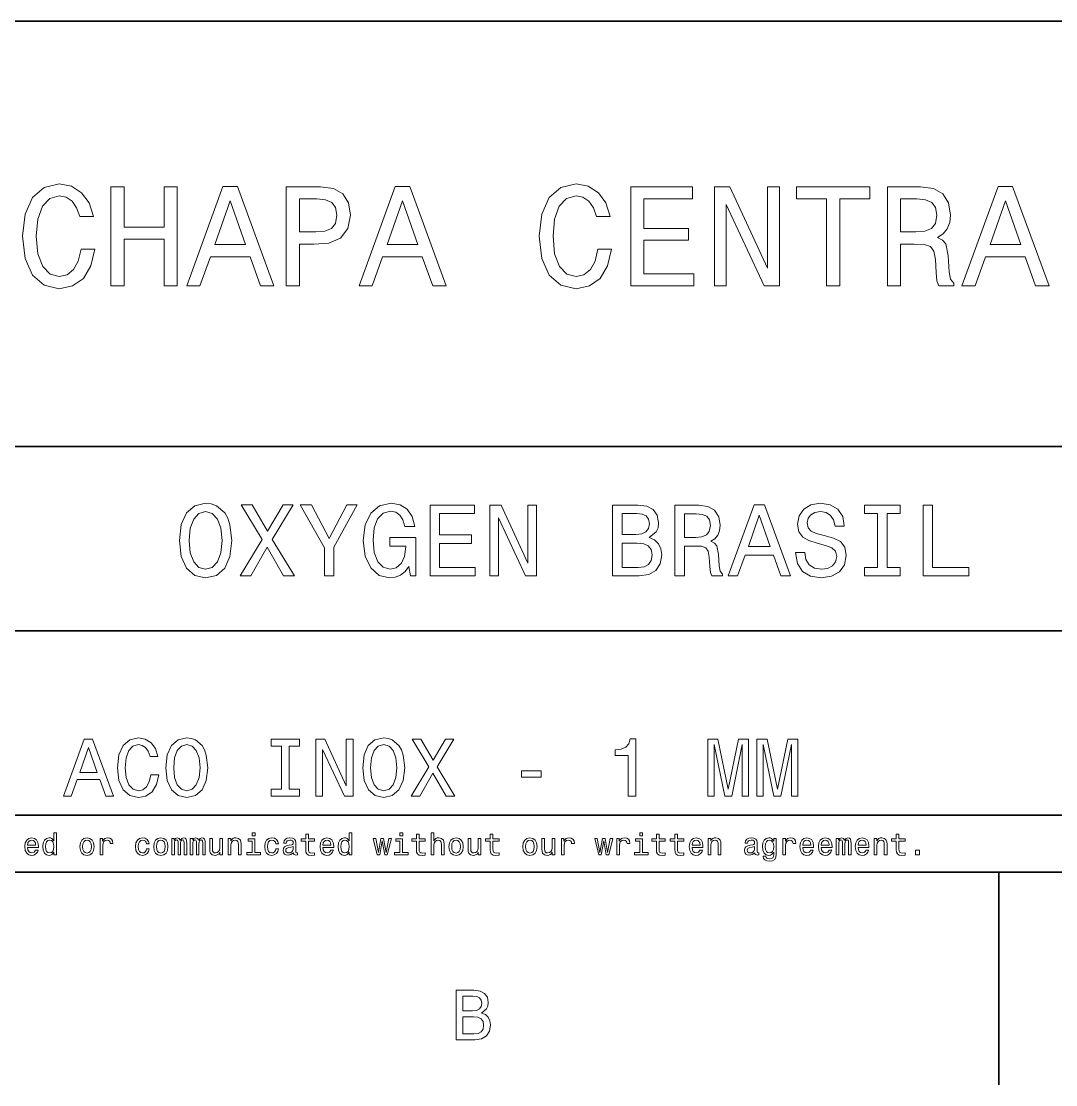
# Model space of a CAD drawing. Extents: x 0 to 1189, y 0 to 841.
# Drawn here: x 1045 to 1117.9, y 5 to 80 of the extents above; entities that cross this region are included whole.
import ezdxf

# ---------------------------------------------------------------- set-up
doc = ezdxf.new("R2010")
doc.units = 0

msp = doc.modelspace()

# ---------------------------------------------------------------- linework, layer by layer
at = {"color": 7, "lineweight": 35}
for p, q in [((979, 80), (1169, 80)), ((979, 50), (1144, 50)), ((979, 37), (1144, 37)), ((979, 24), (1144, 24)), ((20, 20), (1169, 20)), ((979, 20), (1169, 20))]:
    msp.add_line(p, q, dxfattribs=at)
at = {"color": 7, "lineweight": 35, "ltscale": 0.375}
msp.add_line((1113.900024, 20), (1113.900024, 5), dxfattribs=at)
at = {"color": 7, "lineweight": 13}
for points in [[(1049.201782, 63.935879), (1049, 63.088615), (1048.667236, 62.483429), (1048.203247, 62.110229), (1047.658569, 61.989193), (1047.00293, 62.17075), (1046.488525, 62.715416), (1046.14563, 63.603024), (1046.034668, 64.833572), (1046.14563, 66.054031), (1046.478394, 66.951729), (1046.992798, 67.496399), (1047.658569, 67.688042), (1048.1427, 67.587173), (1048.556274, 67.304756), (1048.879028, 66.850861), (1049.100952, 66.225502), (1050.059082, 66.225502), (1049.75647, 67.183716), (1049.232056, 67.909943), (1048.515869, 68.363831), (1047.658569, 68.525215), (1046.589355, 68.273056), (1045.772339, 67.567001), (1045.247925, 66.407059), (1045.066284, 64.833572), (1045.247925, 63.260086), (1045.772339, 62.100143), (1046.589355, 61.384007), (1047.658569, 61.14193), (1048.596558, 61.333572), (1049.353027, 61.868156), (1049.887695, 62.745678), (1050.170044, 63.935879)], [(1051.299805, 61.333572), (1052.237793, 61.333572), (1052.237793, 64.621758), (1055.04187, 64.621758), (1055.04187, 61.333572), (1055.969727, 61.333572), (1055.969727, 68.333572), (1055.04187, 68.333572), (1055.04187, 65.479103), (1052.237793, 65.479103), (1052.237793, 68.333572), (1051.299805, 68.333572)], [(1056.64563, 61.333572), (1057.573486, 61.333572), (1058.309814, 63.391209), (1061.10376, 63.391209), (1061.840088, 61.333572), (1062.788208, 61.333572), (1060.226318, 68.343658), (1059.197388, 68.343658)], [(1063.65564, 61.333572), (1064.583618, 61.333572), (1064.583618, 64.288902), (1065.612427, 64.288902), (1066.651367, 64.339333), (1067.478394, 64.69236), (1068.013062, 65.378242), (1068.19458, 66.316284), (1068.053345, 67.183716), (1067.649902, 67.81916), (1066.984131, 68.202446), (1066.076416, 68.333572), (1063.65564, 68.333572)], [(1068.789673, 61.333572), (1069.717651, 61.333572), (1070.453979, 63.391209), (1073.247925, 63.391209), (1073.984131, 61.333572), (1074.932373, 61.333572), (1072.370361, 68.343658), (1071.341553, 68.343658)], [(1085.634033, 63.935879), (1085.432373, 63.088615), (1085.099487, 62.483429), (1084.635498, 62.110229), (1084.09082, 61.989193), (1083.435181, 62.17075), (1082.920776, 62.715416), (1082.577881, 63.603024), (1082.466919, 64.833572), (1082.577881, 66.054031), (1082.910645, 66.951729), (1083.425049, 67.496399), (1084.09082, 67.688042), (1084.574951, 67.587173), (1084.988525, 67.304756), (1085.311279, 66.850861), (1085.533203, 66.225502), (1086.491455, 66.225502), (1086.188843, 67.183716), (1085.664307, 67.909943), (1084.94812, 68.363831), (1084.09082, 68.525215), (1083.021606, 68.273056), (1082.20459, 67.567001), (1081.680176, 66.407059), (1081.498535, 64.833572), (1081.680176, 63.260086), (1082.20459, 62.100143), (1083.021606, 61.384007), (1084.09082, 61.14193), (1085.028809, 61.333572), (1085.7854, 61.868156), (1086.319946, 62.745678), (1086.602295, 63.935879)], [(1087.953979, 61.333572), (1092.391968, 61.333572), (1092.391968, 62.180836), (1088.881836, 62.180836), (1088.881836, 64.551155), (1092.008667, 64.551155), (1092.008667, 65.388329), (1088.881836, 65.388329), (1088.881836, 67.486313), (1092.311279, 67.486313), (1092.311279, 68.333572), (1087.953979, 68.333572)], [(1093.844482, 61.333572), (1094.681641, 61.333572), (1094.681641, 67.072769), (1097.364624, 61.333572), (1098.443848, 61.333572), (1098.443848, 68.333572), (1097.596558, 68.333572), (1097.596558, 62.594379), (1094.943848, 68.333572), (1093.844482, 68.333572)], [(1101.752197, 61.333572), (1102.680176, 61.333572), (1102.680176, 67.486313), (1104.79834, 67.486313), (1104.79834, 68.333572), (1099.623901, 68.333572), (1099.623901, 67.486313), (1101.752197, 67.486313)], [(1106.03894, 61.333572), (1106.976929, 61.333572), (1106.976929, 64.288902), (1107.935181, 64.288902), (1108.641235, 64.258644), (1109.085083, 64.117432), (1109.327148, 63.78458), (1109.427979, 63.18948), (1109.478394, 62.2817), (1109.53894, 61.6866), (1109.660034, 61.333572), (1110.718994, 61.333572), (1110.718994, 61.525215), (1110.487061, 61.807636), (1110.406372, 62.33213), (1110.335815, 63.461815), (1110.164307, 64.298988), (1109.932373, 64.561241), (1109.569214, 64.752884), (1109.972656, 65.005043), (1110.255127, 65.35807), (1110.436646, 65.801872), (1110.497192, 66.336456), (1110.355957, 67.183716), (1109.952515, 67.81916), (1109.286743, 68.202446), (1108.379028, 68.333572), (1106.03894, 68.333572)], [(1111.293945, 61.333572), (1112.221924, 61.333572), (1112.958252, 63.391209), (1115.752197, 63.391209), (1116.488525, 61.333572), (1117.436646, 61.333572), (1114.874634, 68.343658), (1113.845825, 68.343658)], [(1058.632568, 64.248558), (1059.711914, 67.335014), (1060.791138, 64.248558)], [(1065.824219, 67.476227), (1066.429443, 67.415703), (1066.873291, 67.22406), (1067.135498, 66.871033), (1067.226318, 66.316284), (1067.125366, 65.73127), (1066.853027, 65.378242), (1066.389038, 65.196686), (1065.753662, 65.146255), (1064.583618, 65.146255), (1064.583618, 67.476227)], [(1070.776733, 64.248558), (1071.855957, 67.335014), (1072.935181, 64.248558)], [(1108.116699, 67.476227), (1108.732056, 67.415703), (1109.165771, 67.22406), (1109.43811, 66.871033), (1109.528809, 66.316284), (1109.427979, 65.73127), (1109.15564, 65.378242), (1108.69165, 65.196686), (1108.056274, 65.146255), (1106.976929, 65.146255), (1106.976929, 67.476227)], [(1113.281006, 64.248558), (1114.360229, 67.335014), (1115.439453, 64.248558)], [(1056.125366, 43.381123), (1056.255005, 42.257202), (1056.629639, 41.428673), (1057.213257, 40.917145), (1057.976929, 40.744236), (1058.733398, 40.917145), (1059.324219, 41.428673), (1059.69165, 42.257202), (1059.828491, 43.381123), (1059.69165, 44.497837), (1059.533081, 44.951729), (1059.324219, 45.326366), (1058.733398, 45.837894), (1058.373169, 45.967579), (1057.976929, 46.018009), (1057.206055, 45.837894), (1056.622437, 45.333572), (1056.255005, 44.505043)], [(1060.404907, 40.881123), (1061.161377, 40.881123), (1062.306885, 42.905617), (1063.473999, 40.881123), (1064.237793, 40.881123), (1062.674316, 43.453167), (1064.158447, 45.888329), (1063.430786, 45.888329), (1062.328491, 44.036743), (1061.247803, 45.888329), (1060.491333, 45.888329), (1061.968262, 43.445965)], [(1067.025879, 40.881123), (1067.025879, 42.905617), (1068.668579, 45.888329), (1067.919312, 45.888329), (1066.687256, 43.518009), (1065.440918, 45.888329), (1064.641235, 45.888329), (1066.355957, 42.862389), (1066.355957, 40.881123)], [(1072.306885, 41.551151), (1072.429443, 40.881123), (1072.789673, 40.881123), (1072.789673, 43.582851), (1070.966797, 43.582851), (1070.966797, 42.970459), (1072.09082, 42.970459), (1072.09082, 42.927231), (1072.004272, 42.264408), (1071.773804, 41.774494), (1071.420776, 41.464695), (1070.981201, 41.363831), (1070.491333, 41.493515), (1070.109497, 41.882565), (1069.864502, 42.523773), (1069.778076, 43.402737), (1069.8573, 44.274494), (1070.102295, 44.915703), (1070.491333, 45.304752), (1071.017334, 45.441643), (1071.377563, 45.369595), (1071.672852, 45.167866), (1071.889038, 44.82925), (1072.011475, 44.375359), (1072.724731, 44.375359), (1072.537476, 45.067001), (1072.184448, 45.585732), (1071.687256, 45.902737), (1071.060547, 46.018009), (1070.239136, 45.837894), (1069.619629, 45.311958), (1069.223389, 44.483429), (1069.086426, 43.381123), (1069.223389, 42.271614), (1069.619629, 41.443081), (1070.203125, 40.917145), (1070.937988, 40.744236), (1071.348755, 40.801872), (1071.716187, 40.945965), (1072.033081, 41.198124)], [(1073.812622, 40.881123), (1076.982666, 40.881123), (1076.982666, 41.486309), (1074.475464, 41.486309), (1074.475464, 43.179394), (1076.708984, 43.179394), (1076.708984, 43.777374), (1074.475464, 43.777374), (1074.475464, 45.275936), (1076.925049, 45.275936), (1076.925049, 45.881123), (1073.812622, 45.881123)], [(1078.020142, 40.881123), (1078.618164, 40.881123), (1078.618164, 44.980545), (1080.534546, 40.881123), (1081.30542, 40.881123), (1081.30542, 45.881123), (1080.700317, 45.881123), (1080.700317, 41.7817), (1078.80542, 45.881123), (1078.020142, 45.881123)], [(1089.237793, 43.582851), (1089.742065, 44.000717), (1089.871704, 44.2817), (1089.915039, 44.627522), (1089.821289, 45.167866), (1089.540283, 45.556915), (1089.086426, 45.794666), (1088.452393, 45.881123), (1086.672852, 45.881123), (1086.672852, 40.881123), (1088.553345, 40.881123), (1089.223389, 40.981987), (1089.720459, 41.277374), (1090.030273, 41.745674), (1090.138306, 42.379681), (1090.073486, 42.804752), (1089.900513, 43.15778), (1089.619629, 43.417145)], [(1091.067749, 40.881123), (1091.737793, 40.881123), (1091.737793, 42.992073), (1092.422241, 42.992073), (1092.926514, 42.970459), (1093.24353, 42.869595), (1093.416382, 42.631844), (1093.488525, 42.206772), (1093.524536, 41.558357), (1093.567749, 41.133286), (1093.654175, 40.881123), (1094.410645, 40.881123), (1094.410645, 41.018009), (1094.244995, 41.219738), (1094.187256, 41.594379), (1094.136841, 42.401295), (1094.014404, 42.999279), (1093.848755, 43.1866), (1093.589355, 43.323486), (1093.877563, 43.503601), (1094.079224, 43.755764), (1094.208984, 44.072765), (1094.252197, 44.454609), (1094.151245, 45.059795), (1093.863159, 45.513687), (1093.387573, 45.787464), (1092.739136, 45.881123), (1091.067749, 45.881123)], [(1094.821289, 40.881123), (1095.484131, 40.881123), (1096.010132, 42.350864), (1098.005737, 42.350864), (1098.531738, 40.881123), (1099.208984, 40.881123), (1097.378906, 45.888329), (1096.644043, 45.888329)], [(1100.210327, 42.530979), (1099.55481, 42.530979), (1099.698853, 41.767288), (1100.059082, 41.20533), (1100.61377, 40.866714), (1101.363159, 40.744236), (1102.105225, 40.859509), (1102.659912, 41.17651), (1103.012939, 41.67363), (1103.1427, 42.32925), (1103.034546, 42.920029), (1102.731934, 43.301872), (1102.242065, 43.554031), (1101.586426, 43.741352), (1101.024536, 43.878242), (1100.657104, 44.036743), (1100.44812, 44.267288), (1100.383301, 44.627522), (1100.44812, 44.951729), (1100.635498, 45.196686), (1100.923584, 45.362389), (1101.319824, 45.420029), (1101.723389, 45.34798), (1102.040283, 45.153458), (1102.249268, 44.82925), (1102.350098, 44.389767), (1103.005737, 44.389767), (1103.005737, 44.404179), (1102.890503, 45.081409), (1102.55188, 45.585732), (1102.018677, 45.902737), (1101.298218, 46.010807), (1100.649902, 45.902737), (1100.145508, 45.600143), (1099.821289, 45.131844), (1099.706055, 44.526657), (1099.799683, 43.986309), (1100.073486, 43.618874), (1100.505737, 43.373917), (1101.096558, 43.1866), (1101.680054, 43.020893), (1102.119629, 42.862389), (1102.386108, 42.631844), (1102.479858, 42.257202), (1102.393311, 41.875359), (1102.170044, 41.587173), (1101.831421, 41.407059), (1101.391968, 41.349422), (1100.901978, 41.428673), (1100.527344, 41.659222), (1100.289673, 42.033859)], [(1105.354492, 41.486309), (1104.432251, 41.486309), (1104.432251, 40.881123), (1106.939453, 40.881123), (1106.939453, 41.486309), (1106.017334, 41.486309), (1106.017334, 45.275936), (1106.939453, 45.275936), (1106.939453, 45.881123), (1104.432251, 45.881123), (1104.432251, 45.275936), (1105.354492, 45.275936)], [(1108.560547, 40.881123), (1111.773804, 40.881123), (1111.773804, 41.486309), (1109.223389, 41.486309), (1109.223389, 45.881123), (1108.560547, 45.881123)], [(1056.817017, 43.381123), (1056.89624, 44.25288), (1057.134033, 44.894089), (1057.501465, 45.283138), (1057.976929, 45.420029), (1058.44519, 45.283138), (1058.812622, 44.886887), (1059.050415, 44.245674), (1059.136841, 43.381123), (1059.050415, 42.509365), (1058.812622, 41.868153), (1058.44519, 41.479107), (1057.976929, 41.349422), (1057.501465, 41.479107), (1057.134033, 41.868153), (1056.89624, 42.502159)], [(1088.315552, 43.806194), (1087.335693, 43.806194), (1087.335693, 45.283138), (1088.373169, 45.283138), (1088.762207, 45.239914), (1089.036011, 45.110229), (1089.20166, 44.886887), (1089.259399, 44.555473), (1089.194458, 44.22406), (1089.021606, 43.993515), (1088.726196, 43.849422)], [(1092.55188, 45.26873), (1092.991333, 45.225502), (1093.301147, 45.088615), (1093.495728, 44.836452), (1093.560547, 44.440201), (1093.488525, 44.022331), (1093.293945, 43.770172), (1092.962524, 43.640488), (1092.508667, 43.604465), (1091.737793, 43.604465), (1091.737793, 45.26873)], [(1096.240601, 42.963257), (1097.011475, 45.167866), (1097.782471, 42.963257)], [(1088.473999, 41.479107), (1087.335693, 41.479107), (1087.335693, 43.201008), (1088.40918, 43.201008), (1088.863159, 43.150574), (1089.187256, 42.999279), (1089.381836, 42.739914), (1089.446655, 42.365273), (1089.381836, 41.969017), (1089.20166, 41.695244), (1088.89917, 41.529537)], [(1047.959595, 25.360231), (1048.489868, 25.360231), (1048.910645, 26.536024), (1050.507202, 26.536024), (1050.927979, 25.360231), (1051.469727, 25.360231), (1050.005737, 29.365995), (1049.417847, 29.365995)], [(1054.115234, 26.847263), (1054, 26.363113), (1053.809814, 26.017292), (1053.544678, 25.804035), (1053.233398, 25.734871), (1052.858765, 25.838617), (1052.564819, 26.149857), (1052.368896, 26.657061), (1052.30542, 27.360231), (1052.368896, 28.057638), (1052.559082, 28.570606), (1052.853027, 28.881845), (1053.233398, 28.991356), (1053.51001, 28.933718), (1053.746338, 28.772335), (1053.930786, 28.51297), (1054.057617, 28.155621), (1054.605225, 28.155621), (1054.432251, 28.703171), (1054.132568, 29.118156), (1053.723267, 29.377522), (1053.233398, 29.469742), (1052.622437, 29.325649), (1052.15564, 28.922192), (1051.855835, 28.259367), (1051.752197, 27.360231), (1051.855835, 26.461096), (1052.15564, 25.798271), (1052.622437, 25.38905), (1053.233398, 25.250721), (1053.769409, 25.360231), (1054.20166, 25.665707), (1054.507202, 26.167149), (1054.668579, 26.847263)], [(1055.170044, 27.360231), (1055.273804, 26.461096), (1055.573486, 25.798271), (1056.040283, 25.38905), (1056.651245, 25.250721), (1057.25647, 25.38905), (1057.729126, 25.798271), (1058.023071, 26.461096), (1058.132568, 27.360231), (1058.023071, 28.253603), (1057.89624, 28.616714), (1057.729126, 28.916428), (1057.25647, 29.325649), (1056.968262, 29.429396), (1056.651245, 29.469742), (1056.034546, 29.325649), (1055.567749, 28.922192), (1055.273804, 28.259367)], [(1063.325684, 25.844381), (1062.587891, 25.844381), (1062.587891, 25.360231), (1064.593628, 25.360231), (1064.593628, 25.844381), (1063.855835, 25.844381), (1063.855835, 28.876081), (1064.593628, 28.876081), (1064.593628, 29.360231), (1062.587891, 29.360231), (1062.587891, 28.876081), (1063.325684, 28.876081)], [(1065.746338, 25.360231), (1066.224731, 25.360231), (1066.224731, 28.639771), (1067.757935, 25.360231), (1068.374634, 25.360231), (1068.374634, 29.360231), (1067.890503, 29.360231), (1067.890503, 26.080692), (1066.374634, 29.360231), (1065.746338, 29.360231)], [(1069.04895, 27.360231), (1069.15271, 26.461096), (1069.452393, 25.798271), (1069.919312, 25.38905), (1070.530273, 25.250721), (1071.135376, 25.38905), (1071.608032, 25.798271), (1071.901978, 26.461096), (1072.011475, 27.360231), (1071.901978, 28.253603), (1071.775146, 28.616714), (1071.608032, 28.916428), (1071.135376, 29.325649), (1070.84729, 29.429396), (1070.530273, 29.469742), (1069.913574, 29.325649), (1069.446655, 28.922192), (1069.15271, 28.259367)], [(1072.472656, 25.360231), (1073.077759, 25.360231), (1073.994263, 26.979828), (1074.927979, 25.360231), (1075.53894, 25.360231), (1074.288208, 27.417868), (1075.475464, 29.365995), (1074.893311, 29.365995), (1074.011475, 27.884727), (1073.146973, 29.365995), (1072.541748, 29.365995), (1073.723267, 27.412106)], [(1087.775146, 25.360231), (1088.299683, 25.360231), (1088.299683, 29.38905), (1087.907715, 29.38905), (1087.803955, 29.037464), (1087.596558, 28.801153), (1087.279541, 28.662825), (1086.841431, 28.616714), (1086.841431, 28.207493), (1087.775146, 28.207493)], [(1093.377563, 25.360231), (1093.821289, 25.360231), (1093.821289, 28.991356), (1094.570557, 25.360231), (1095.066284, 25.360231), (1095.809814, 28.991356), (1095.809814, 25.360231), (1096.259399, 25.360231), (1096.259399, 29.360231), (1095.556152, 29.360231), (1094.818481, 25.832853), (1094.086426, 29.360231), (1093.377563, 29.360231)], [(1096.84729, 25.360231), (1097.291016, 25.360231), (1097.291016, 28.991356), (1098.040283, 25.360231), (1098.536011, 25.360231), (1099.279541, 28.991356), (1099.279541, 25.360231), (1099.729126, 25.360231), (1099.729126, 29.360231), (1099.025879, 29.360231), (1098.288208, 25.832853), (1097.556152, 29.360231), (1096.84729, 29.360231)], [(1049.095093, 27.025938), (1049.711792, 28.789627), (1050.328491, 27.025938)], [(1055.723267, 27.360231), (1055.786743, 28.057638), (1055.976929, 28.570606), (1056.270874, 28.881845), (1056.651245, 28.991356), (1057.025879, 28.881845), (1057.319824, 28.564842), (1057.51001, 28.051874), (1057.579224, 27.360231), (1057.51001, 26.662825), (1057.319824, 26.149857), (1057.025879, 25.838617), (1056.651245, 25.734871), (1056.270874, 25.838617), (1055.976929, 26.149857), (1055.786743, 26.657061)], [(1069.602295, 27.360231), (1069.665649, 28.057638), (1069.855835, 28.570606), (1070.14978, 28.881845), (1070.530273, 28.991356), (1070.904907, 28.881845), (1071.198853, 28.564842), (1071.389038, 28.051874), (1071.458252, 27.360231), (1071.389038, 26.662825), (1071.198853, 26.149857), (1070.904907, 25.838617), (1070.530273, 25.734871), (1070.14978, 25.838617), (1069.855835, 26.149857), (1069.665649, 26.657061)], [(1080.242065, 26.680117), (1081.636841, 26.680117), (1081.636841, 27.135448), (1080.242065, 27.135448)], [(1047.275146, 21.393732), (1047.275146, 21.214336), (1047.465332, 21.214336), (1047.465332, 22.766211), (1047.277344, 22.766211), (1047.277344, 22.197765), (1047.132568, 22.36203), (1047.043945, 22.400936), (1046.942383, 22.416065), (1046.758667, 22.372837), (1046.615967, 22.251801), (1046.523071, 22.057276), (1046.490601, 21.795748), (1046.523071, 21.534222), (1046.615967, 21.337536), (1046.758667, 21.214336), (1046.942383, 21.173269), (1047.043945, 21.1884), (1047.134766, 21.227304)], [(1061.462524, 22.766211), (1061.261475, 22.766211), (1061.261475, 22.550072), (1061.462524, 22.550072)], [(1065.033203, 22.17399), (1065.033203, 21.592579), (1065.046143, 21.404537), (1065.106689, 21.274855), (1065.227661, 21.199207), (1065.432983, 21.173269), (1065.657837, 21.184076), (1065.657837, 21.348343), (1065.49353, 21.335373), (1065.34436, 21.352665), (1065.264404, 21.4067), (1065.229858, 21.497478), (1065.223389, 21.625), (1065.223389, 22.17399), (1065.657837, 22.17399), (1065.657837, 22.336094), (1065.223389, 22.336094), (1065.223389, 22.675432), (1065.033203, 22.675432), (1065.033203, 22.336094), (1064.70459, 22.336094), (1064.70459, 22.17399)], [(1068.093628, 21.393732), (1068.093628, 21.214336), (1068.283936, 21.214336), (1068.283936, 22.766211), (1068.095825, 22.766211), (1068.095825, 22.197765), (1067.95105, 22.36203), (1067.862427, 22.400936), (1067.760864, 22.416065), (1067.577148, 22.372837), (1067.434448, 22.251801), (1067.341553, 22.057276), (1067.309082, 21.795748), (1067.341553, 21.534222), (1067.434448, 21.337536), (1067.577148, 21.214336), (1067.760864, 21.173269), (1067.862427, 21.1884), (1067.953125, 21.227304)], [(1071.871826, 22.766211), (1071.670776, 22.766211), (1071.670776, 22.550072), (1071.871826, 22.550072)], [(1072.840088, 22.17399), (1072.840088, 21.592579), (1072.853027, 21.404537), (1072.913574, 21.274855), (1073.034668, 21.199207), (1073.23999, 21.173269), (1073.464722, 21.184076), (1073.464722, 21.348343), (1073.300415, 21.335373), (1073.151367, 21.352665), (1073.071289, 21.4067), (1073.036743, 21.497478), (1073.030273, 21.625), (1073.030273, 22.17399), (1073.464722, 22.17399), (1073.464722, 22.336094), (1073.030273, 22.336094), (1073.030273, 22.675432), (1072.840088, 22.675432), (1072.840088, 22.336094), (1072.511597, 22.336094), (1072.511597, 22.17399)], [(1073.88623, 21.214336), (1074.076416, 21.214336), (1074.076416, 21.884365), (1074.095825, 22.037823), (1074.158569, 22.150215), (1074.255737, 22.219379), (1074.385498, 22.245316), (1074.489258, 22.223701), (1074.554077, 22.165344), (1074.586426, 22.068083), (1074.59729, 21.9384), (1074.59729, 21.214336), (1074.787476, 21.214336), (1074.787476, 21.977304), (1074.778809, 22.130762), (1074.73999, 22.258286), (1074.612427, 22.375), (1074.413574, 22.416065), (1074.305542, 22.400936), (1074.212524, 22.359869), (1074.134766, 22.295029), (1074.076416, 22.206411), (1074.076416, 22.766211), (1073.88623, 22.766211)], [(1078.044678, 22.17399), (1078.044678, 21.592579), (1078.057617, 21.404537), (1078.118164, 21.274855), (1078.239258, 21.199207), (1078.44458, 21.173269), (1078.669312, 21.184076), (1078.669312, 21.348343), (1078.505127, 21.335373), (1078.355957, 21.352665), (1078.276001, 21.4067), (1078.241333, 21.497478), (1078.234863, 21.625), (1078.234863, 22.17399), (1078.669312, 22.17399), (1078.669312, 22.336094), (1078.234863, 22.336094), (1078.234863, 22.675432), (1078.044678, 22.675432), (1078.044678, 22.336094), (1077.716187, 22.336094), (1077.716187, 22.17399)], [(1088.786743, 22.766211), (1088.585815, 22.766211), (1088.585815, 22.550072), (1088.786743, 22.550072)], [(1089.755127, 22.17399), (1089.755127, 21.592579), (1089.768066, 21.404537), (1089.828613, 21.274855), (1089.949585, 21.199207), (1090.154907, 21.173269), (1090.379761, 21.184076), (1090.379761, 21.348343), (1090.215454, 21.335373), (1090.066284, 21.352665), (1089.986328, 21.4067), (1089.951782, 21.497478), (1089.945313, 21.625), (1089.945313, 22.17399), (1090.379761, 22.17399), (1090.379761, 22.336094), (1089.945313, 22.336094), (1089.945313, 22.675432), (1089.755127, 22.675432), (1089.755127, 22.336094), (1089.426514, 22.336094), (1089.426514, 22.17399)], [(1091.056274, 22.17399), (1091.056274, 21.592579), (1091.069214, 21.404537), (1091.129761, 21.274855), (1091.250732, 21.199207), (1091.456055, 21.173269), (1091.680908, 21.184076), (1091.680908, 21.348343), (1091.516602, 21.335373), (1091.367432, 21.352665), (1091.287476, 21.4067), (1091.25293, 21.497478), (1091.24646, 21.625), (1091.24646, 22.17399), (1091.680908, 22.17399), (1091.680908, 22.336094), (1091.24646, 22.336094), (1091.24646, 22.675432), (1091.056274, 22.675432), (1091.056274, 22.336094), (1090.727783, 22.336094), (1090.727783, 22.17399)], [(1106.670166, 22.17399), (1106.670166, 21.592579), (1106.683105, 21.404537), (1106.743652, 21.274855), (1106.864624, 21.199207), (1107.069946, 21.173269), (1107.2948, 21.184076), (1107.2948, 21.348343), (1107.130493, 21.335373), (1106.981323, 21.352665), (1106.901367, 21.4067), (1106.866821, 21.497478), (1106.860352, 21.625), (1106.860352, 22.17399), (1107.2948, 22.17399), (1107.2948, 22.336094), (1106.860352, 22.336094), (1106.860352, 22.675432), (1106.670166, 22.675432), (1106.670166, 22.336094), (1106.341553, 22.336094), (1106.341553, 22.17399)], [(1045.427246, 21.739553), (1046.187988, 21.739553), (1046.190186, 21.828169), (1046.15564, 22.076729), (1046.060547, 22.262608), (1045.90918, 22.375), (1045.70813, 22.416065), (1045.511475, 22.372837), (1045.360229, 22.251801), (1045.262939, 22.055115), (1045.228394, 21.795748), (1045.260742, 21.529898), (1045.358032, 21.335373), (1045.507202, 21.214336), (1045.70166, 21.173269), (1045.870239, 21.201368), (1046.008667, 21.274855), (1046.110229, 21.391569), (1046.168579, 21.54719), (1045.980469, 21.54719), (1045.94165, 21.460733), (1045.885376, 21.395893), (1045.725464, 21.344019), (1045.602295, 21.367794), (1045.509277, 21.443443), (1045.448853, 21.566643), (1045.427246, 21.733068)], [(1045.427246, 21.899494), (1045.450928, 22.04863), (1045.509277, 22.158861), (1045.5979, 22.225864), (1045.714722, 22.24964), (1045.829224, 22.225864), (1045.917847, 22.158861), (1045.971924, 22.04863), (1045.991333, 21.899494)], [(1046.974731, 22.245316), (1047.100098, 22.215057), (1047.19519, 22.130762), (1047.251465, 21.990273), (1047.273071, 21.795748), (1047.251465, 21.599062), (1047.19519, 21.458572), (1047.100098, 21.372118), (1046.974731, 21.344019), (1046.855835, 21.372118), (1046.765137, 21.458572), (1046.70459, 21.601225), (1046.685181, 21.795748), (1046.70459, 21.988111), (1046.765137, 22.128601), (1046.855835, 22.215057)], [(1049.108032, 21.793587), (1049.142578, 21.529898), (1049.242065, 21.335373), (1049.39978, 21.214336), (1049.611694, 21.173269), (1049.821289, 21.214336), (1049.979126, 21.333212), (1050.078491, 21.527737), (1050.115234, 21.793587), (1050.078491, 22.057276), (1049.979126, 22.253962), (1049.821289, 22.372837), (1049.611694, 22.416065), (1049.39978, 22.372837), (1049.242065, 22.251801), (1049.142578, 22.057276)], [(1049.302612, 21.795748), (1049.322021, 21.990273), (1049.382568, 22.130762), (1049.479858, 22.217218), (1049.611694, 22.247478), (1049.741333, 22.217218), (1049.838623, 22.132925), (1049.89917, 21.990273), (1049.920776, 21.795748), (1049.89917, 21.599062), (1049.838623, 21.456411), (1049.741333, 21.369955), (1049.611694, 21.341858), (1049.479858, 21.369955), (1049.382568, 21.456411), (1049.322021, 21.599062)], [(1050.536743, 21.214336), (1050.726929, 21.214336), (1050.726929, 21.877882), (1050.746338, 22.037823), (1050.804688, 22.152376), (1050.899902, 22.22154), (1051.027344, 22.245316), (1051.122437, 22.230186), (1051.193848, 22.186958), (1051.237061, 22.113472), (1051.252197, 22.014048), (1051.444458, 22.014048), (1051.418579, 22.189121), (1051.34729, 22.31448), (1051.228394, 22.390129), (1051.066284, 22.416065), (1050.956055, 22.398775), (1050.860962, 22.355547), (1050.776611, 22.282061), (1050.709595, 22.182636), (1050.709595, 22.375), (1050.536743, 22.375)], [(1053.806885, 21.990273), (1053.994995, 21.990273), (1053.956055, 22.163183), (1053.863037, 22.299351), (1053.718262, 22.383644), (1053.530273, 22.416065), (1053.322754, 22.372837), (1053.164917, 22.251801), (1053.065552, 22.055115), (1053.031006, 21.791426), (1053.063354, 21.529898), (1053.160645, 21.335373), (1053.314087, 21.214336), (1053.523804, 21.173269), (1053.709595, 21.20569), (1053.854492, 21.296469), (1053.953857, 21.439119), (1053.99707, 21.629322), (1053.815552, 21.629322), (1053.783081, 21.508284), (1053.722656, 21.417507), (1053.636108, 21.361311), (1053.530273, 21.344019), (1053.398438, 21.372118), (1053.303345, 21.458572), (1053.244995, 21.599062), (1053.225464, 21.797911), (1053.244995, 21.992434), (1053.30542, 22.132925), (1053.40271, 22.219379), (1053.530273, 22.24964), (1053.642578, 22.230186), (1053.726929, 22.180475), (1053.783081, 22.098343)], [(1054.312622, 21.793587), (1054.34729, 21.529898), (1054.446655, 21.335373), (1054.604492, 21.214336), (1054.816284, 21.173269), (1055.025879, 21.214336), (1055.183716, 21.333212), (1055.283081, 21.527737), (1055.319824, 21.793587), (1055.283081, 22.057276), (1055.183716, 22.253962), (1055.025879, 22.372837), (1054.816284, 22.416065), (1054.604492, 22.372837), (1054.446655, 22.251801), (1054.34729, 22.057276)], [(1054.507202, 21.795748), (1054.526611, 21.990273), (1054.587158, 22.130762), (1054.684448, 22.217218), (1054.816284, 22.247478), (1054.945923, 22.217218), (1055.043213, 22.132925), (1055.10376, 21.990273), (1055.125366, 21.795748), (1055.10376, 21.599062), (1055.043213, 21.456411), (1054.945923, 21.369955), (1054.816284, 21.341858), (1054.684448, 21.369955), (1054.587158, 21.456411), (1054.526611, 21.599062)], [(1055.59436, 21.214336), (1055.769409, 21.214336), (1055.769409, 21.990273), (1055.780273, 22.106987), (1055.812622, 22.191282), (1055.862427, 22.240993), (1055.927246, 22.260447), (1055.979126, 22.243155), (1056.013672, 22.199926), (1056.031006, 22.12644), (1056.037476, 22.029179), (1056.037476, 21.214336), (1056.20166, 21.214336), (1056.20166, 21.990273), (1056.212524, 22.104826), (1056.244995, 22.189121), (1056.296875, 22.240993), (1056.361694, 22.260447), (1056.413574, 22.243155), (1056.44812, 22.199926), (1056.469727, 22.029179), (1056.469727, 21.214336), (1056.644775, 21.214336), (1056.644775, 22.016211), (1056.634033, 22.182636), (1056.599365, 22.310158), (1056.530273, 22.387968), (1056.417847, 22.416065), (1056.286011, 22.372837), (1056.184448, 22.247478), (1056.104492, 22.370676), (1055.970459, 22.416065), (1055.84729, 22.372837), (1055.762939, 22.251801), (1055.762939, 22.375), (1055.59436, 22.375)], [(1056.895508, 21.214336), (1057.070557, 21.214336), (1057.070557, 21.990273), (1057.081421, 22.106987), (1057.11377, 22.191282), (1057.163574, 22.240993), (1057.228394, 22.260447), (1057.280273, 22.243155), (1057.314819, 22.199926), (1057.332153, 22.12644), (1057.338623, 22.029179), (1057.338623, 21.214336), (1057.50293, 21.214336), (1057.50293, 21.990273), (1057.513672, 22.104826), (1057.546143, 22.189121), (1057.598022, 22.240993), (1057.662842, 22.260447), (1057.714722, 22.243155), (1057.749268, 22.199926), (1057.770874, 22.029179), (1057.770874, 21.214336), (1057.945923, 21.214336), (1057.945923, 22.016211), (1057.935181, 22.182636), (1057.900635, 22.310158), (1057.831421, 22.387968), (1057.718994, 22.416065), (1057.587158, 22.372837), (1057.485596, 22.247478), (1057.40564, 22.370676), (1057.271606, 22.416065), (1057.148438, 22.372837), (1057.064087, 22.251801), (1057.064087, 22.375), (1056.895508, 22.375)], [(1059.167114, 22.375), (1058.976929, 22.375), (1058.976929, 21.704971), (1058.955322, 21.549351), (1058.8927, 21.436958), (1058.79541, 21.367794), (1058.667847, 21.34618), (1058.566284, 21.363472), (1058.501465, 21.415344), (1058.464722, 21.503962), (1058.456055, 21.629322), (1058.456055, 22.375), (1058.265869, 22.375), (1058.265869, 21.61203), (1058.272339, 21.458572), (1058.313354, 21.331051), (1058.438721, 21.214336), (1058.639771, 21.173269), (1058.747803, 21.1884), (1058.84082, 21.227304), (1058.920776, 21.294308), (1058.985596, 21.391569), (1058.985596, 21.214336), (1059.167114, 21.214336)], [(1059.573486, 21.214336), (1059.763672, 21.214336), (1059.763672, 21.884365), (1059.783203, 22.037823), (1059.845825, 22.150215), (1059.943115, 22.219379), (1060.072754, 22.245316), (1060.176514, 22.223701), (1060.241333, 22.165344), (1060.273804, 22.068083), (1060.284546, 21.9384), (1060.284546, 21.214336), (1060.474731, 21.214336), (1060.474731, 21.977304), (1060.466187, 22.130762), (1060.427246, 22.258286), (1060.299683, 22.375), (1060.10083, 22.416065), (1059.990601, 22.400936), (1059.897705, 22.359869), (1059.817749, 22.290705), (1059.755005, 22.197765), (1059.755005, 22.375), (1059.573486, 22.375)], [(1061.456055, 21.374279), (1061.456055, 22.336094), (1060.967529, 22.336094), (1060.967529, 22.17399), (1061.265869, 22.17399), (1061.265869, 21.374279), (1060.876831, 21.374279), (1060.876831, 21.214336), (1061.849365, 21.214336), (1061.849365, 21.374279)], [(1062.915039, 21.990273), (1063.103027, 21.990273), (1063.064087, 22.163183), (1062.971191, 22.299351), (1062.826416, 22.383644), (1062.638306, 22.416065), (1062.430786, 22.372837), (1062.273071, 22.251801), (1062.173584, 22.055115), (1062.139038, 21.791426), (1062.171509, 21.529898), (1062.268799, 21.335373), (1062.422241, 21.214336), (1062.631836, 21.173269), (1062.817749, 21.20569), (1062.962524, 21.296469), (1063.062012, 21.439119), (1063.105225, 21.629322), (1062.923584, 21.629322), (1062.891235, 21.508284), (1062.830688, 21.417507), (1062.744263, 21.361311), (1062.638306, 21.344019), (1062.50647, 21.372118), (1062.411377, 21.458572), (1062.353027, 21.599062), (1062.333618, 21.797911), (1062.353027, 21.992434), (1062.413574, 22.132925), (1062.510864, 22.219379), (1062.638306, 22.24964), (1062.750732, 22.230186), (1062.834961, 22.180475), (1062.891235, 22.098343)], [(1064.166382, 21.365633), (1064.166382, 21.35915), (1064.177246, 21.285662), (1064.209717, 21.233789), (1064.345825, 21.192722), (1064.451782, 21.210014), (1064.451782, 21.356987), (1064.406372, 21.350504), (1064.345825, 21.378601), (1064.334961, 21.465057), (1064.334961, 22.065922), (1064.309082, 22.219379), (1064.233398, 22.32745), (1064.101563, 22.39229), (1063.915771, 22.416065), (1063.734131, 22.390129), (1063.600098, 22.316643), (1063.515869, 22.202089), (1063.487793, 22.050793), (1063.487793, 22.037823), (1063.658447, 22.037823), (1063.673584, 22.128601), (1063.721191, 22.193443), (1063.79895, 22.232347), (1063.90918, 22.247478), (1064.015137, 22.236671), (1064.09082, 22.20425), (1064.13623, 22.148054), (1064.151367, 22.070244), (1064.1427, 21.979465), (1064.108032, 21.934076), (1064.021606, 21.912464), (1063.859497, 21.895172), (1063.673584, 21.856268), (1063.541748, 21.787104), (1063.463989, 21.679033), (1063.440186, 21.519091), (1063.461792, 21.37644), (1063.528809, 21.270533), (1063.636841, 21.203529), (1063.786011, 21.179754), (1063.987061, 21.225143)], [(1064.144775, 21.620676), (1064.118896, 21.508284), (1064.049683, 21.421829), (1063.945923, 21.365633), (1063.818481, 21.34618), (1063.736328, 21.356987), (1063.677979, 21.391569), (1063.641235, 21.452089), (1063.630371, 21.536383), (1063.639038, 21.61203), (1063.673584, 21.666065), (1063.812012, 21.726583), (1063.987061, 21.752522), (1064.144775, 21.804394)], [(1066.245728, 21.739553), (1067.00647, 21.739553), (1067.008667, 21.828169), (1066.974121, 22.076729), (1066.879028, 22.262608), (1066.727661, 22.375), (1066.526611, 22.416065), (1066.329956, 22.372837), (1066.178711, 22.251801), (1066.081421, 22.055115), (1066.046875, 21.795748), (1066.079224, 21.529898), (1066.176514, 21.335373), (1066.325684, 21.214336), (1066.520142, 21.173269), (1066.688721, 21.201368), (1066.827148, 21.274855), (1066.928711, 21.391569), (1066.987061, 21.54719), (1066.79895, 21.54719), (1066.760132, 21.460733), (1066.703857, 21.395893), (1066.543945, 21.344019), (1066.420776, 21.367794), (1066.327881, 21.443443), (1066.267334, 21.566643), (1066.245728, 21.733068)], [(1066.245728, 21.899494), (1066.269409, 22.04863), (1066.327881, 22.158861), (1066.416382, 22.225864), (1066.533203, 22.24964), (1066.647705, 22.225864), (1066.736328, 22.158861), (1066.790405, 22.04863), (1066.809814, 21.899494)], [(1067.793213, 22.245316), (1067.918579, 22.215057), (1068.013672, 22.130762), (1068.069946, 21.990273), (1068.091553, 21.795748), (1068.069946, 21.599062), (1068.013672, 21.458572), (1067.918579, 21.372118), (1067.793213, 21.344019), (1067.674316, 21.372118), (1067.583618, 21.458572), (1067.523071, 21.601225), (1067.503662, 21.795748), (1067.523071, 21.988111), (1067.583618, 22.128601), (1067.674316, 22.215057)], [(1070.257202, 21.214336), (1070.430176, 22.199926), (1070.603027, 21.214336), (1070.784546, 21.214336), (1071.069946, 22.375), (1070.88623, 22.375), (1070.693848, 21.389408), (1070.523071, 22.375), (1070.335083, 22.375), (1070.164307, 21.389408), (1069.971924, 22.375), (1069.790405, 22.375), (1070.075684, 21.214336)], [(1071.865234, 21.374279), (1071.865234, 22.336094), (1071.376831, 22.336094), (1071.376831, 22.17399), (1071.675049, 22.17399), (1071.675049, 21.374279), (1071.286011, 21.374279), (1071.286011, 21.214336), (1072.258667, 21.214336), (1072.258667, 21.374279)], [(1075.131104, 21.793587), (1075.165771, 21.529898), (1075.265137, 21.335373), (1075.422974, 21.214336), (1075.634766, 21.173269), (1075.84436, 21.214336), (1076.002197, 21.333212), (1076.101563, 21.527737), (1076.138306, 21.793587), (1076.101563, 22.057276), (1076.002197, 22.253962), (1075.84436, 22.372837), (1075.634766, 22.416065), (1075.422974, 22.372837), (1075.265137, 22.251801), (1075.165771, 22.057276)], [(1075.325684, 21.795748), (1075.345093, 21.990273), (1075.40564, 22.130762), (1075.50293, 22.217218), (1075.634766, 22.247478), (1075.764404, 22.217218), (1075.861694, 22.132925), (1075.922241, 21.990273), (1075.943848, 21.795748), (1075.922241, 21.599062), (1075.861694, 21.456411), (1075.764404, 21.369955), (1075.634766, 21.341858), (1075.50293, 21.369955), (1075.40564, 21.456411), (1075.345093, 21.599062)], [(1077.383301, 22.375), (1077.193115, 22.375), (1077.193115, 21.704971), (1077.171509, 21.549351), (1077.108765, 21.436958), (1077.011597, 21.367794), (1076.884033, 21.34618), (1076.782471, 21.363472), (1076.717651, 21.415344), (1076.680908, 21.503962), (1076.672241, 21.629322), (1076.672241, 22.375), (1076.482056, 22.375), (1076.482056, 21.61203), (1076.488525, 21.458572), (1076.529541, 21.331051), (1076.654907, 21.214336), (1076.855957, 21.173269), (1076.963989, 21.1884), (1077.056885, 21.227304), (1077.136963, 21.294308), (1077.201782, 21.391569), (1077.201782, 21.214336), (1077.383301, 21.214336)], [(1080.335815, 21.793587), (1080.370361, 21.529898), (1080.469727, 21.335373), (1080.627563, 21.214336), (1080.839355, 21.173269), (1081.049072, 21.214336), (1081.206787, 21.333212), (1081.306274, 21.527737), (1081.343018, 21.793587), (1081.306274, 22.057276), (1081.206787, 22.253962), (1081.049072, 22.372837), (1080.839355, 22.416065), (1080.627563, 22.372837), (1080.469727, 22.251801), (1080.370361, 22.057276)], [(1080.530273, 21.795748), (1080.549805, 21.990273), (1080.610229, 22.130762), (1080.70752, 22.217218), (1080.839355, 22.247478), (1080.968994, 22.217218), (1081.066284, 22.132925), (1081.126831, 21.990273), (1081.148438, 21.795748), (1081.126831, 21.599062), (1081.066284, 21.456411), (1080.968994, 21.369955), (1080.839355, 21.341858), (1080.70752, 21.369955), (1080.610229, 21.456411), (1080.549805, 21.599062)], [(1082.587891, 22.375), (1082.397705, 22.375), (1082.397705, 21.704971), (1082.376099, 21.549351), (1082.313477, 21.436958), (1082.216187, 21.367794), (1082.088623, 21.34618), (1081.987061, 21.363472), (1081.922241, 21.415344), (1081.885498, 21.503962), (1081.876831, 21.629322), (1081.876831, 22.375), (1081.686646, 22.375), (1081.686646, 21.61203), (1081.693115, 21.458572), (1081.734131, 21.331051), (1081.859497, 21.214336), (1082.060547, 21.173269), (1082.168579, 21.1884), (1082.261597, 21.227304), (1082.341553, 21.294308), (1082.406372, 21.391569), (1082.406372, 21.214336), (1082.587891, 21.214336)], [(1083.065552, 21.214336), (1083.255859, 21.214336), (1083.255859, 21.877882), (1083.275269, 22.037823), (1083.333618, 22.152376), (1083.428711, 22.22154), (1083.556274, 22.245316), (1083.651367, 22.230186), (1083.722656, 22.186958), (1083.765869, 22.113472), (1083.781006, 22.014048), (1083.973389, 22.014048), (1083.94751, 22.189121), (1083.876099, 22.31448), (1083.757202, 22.390129), (1083.595093, 22.416065), (1083.484863, 22.398775), (1083.389771, 22.355547), (1083.305542, 22.282061), (1083.238525, 22.182636), (1083.238525, 22.375), (1083.065552, 22.375)], [(1085.871094, 21.214336), (1086.043945, 22.199926), (1086.216919, 21.214336), (1086.398438, 21.214336), (1086.683716, 22.375), (1086.5, 22.375), (1086.307739, 21.389408), (1086.136963, 22.375), (1085.948853, 22.375), (1085.778198, 21.389408), (1085.585815, 22.375), (1085.404175, 22.375), (1085.689575, 21.214336)], [(1086.969116, 21.214336), (1087.159302, 21.214336), (1087.159302, 21.877882), (1087.178711, 22.037823), (1087.237061, 22.152376), (1087.332153, 22.22154), (1087.459717, 22.245316), (1087.55481, 22.230186), (1087.626099, 22.186958), (1087.669312, 22.113472), (1087.684448, 22.014048), (1087.876831, 22.014048), (1087.850952, 22.189121), (1087.779541, 22.31448), (1087.660767, 22.390129), (1087.498657, 22.416065), (1087.388428, 22.398775), (1087.293213, 22.355547), (1087.208984, 22.282061), (1087.141968, 22.182636), (1087.141968, 22.375), (1086.969116, 22.375)], [(1088.780273, 21.374279), (1088.780273, 22.336094), (1088.29187, 22.336094), (1088.29187, 22.17399), (1088.590088, 22.17399), (1088.590088, 21.374279), (1088.20105, 21.374279), (1088.20105, 21.214336), (1089.173706, 21.214336), (1089.173706, 21.374279)], [(1092.268799, 21.739553), (1093.029541, 21.739553), (1093.031738, 21.828169), (1092.997192, 22.076729), (1092.9021, 22.262608), (1092.750732, 22.375), (1092.549805, 22.416065), (1092.353027, 22.372837), (1092.201782, 22.251801), (1092.104492, 22.055115), (1092.069946, 21.795748), (1092.102417, 21.529898), (1092.199585, 21.335373), (1092.348755, 21.214336), (1092.543335, 21.173269), (1092.711914, 21.201368), (1092.85022, 21.274855), (1092.951782, 21.391569), (1093.010132, 21.54719), (1092.822144, 21.54719), (1092.783203, 21.460733), (1092.727051, 21.395893), (1092.567017, 21.344019), (1092.443848, 21.367794), (1092.350952, 21.443443), (1092.290405, 21.566643), (1092.268799, 21.733068)], [(1092.268799, 21.899494), (1092.292603, 22.04863), (1092.350952, 22.158861), (1092.439575, 22.225864), (1092.556274, 22.24964), (1092.670776, 22.225864), (1092.759399, 22.158861), (1092.813477, 22.04863), (1092.832886, 21.899494)], [(1093.403564, 21.214336), (1093.59375, 21.214336), (1093.59375, 21.884365), (1093.613159, 22.037823), (1093.675903, 22.150215), (1093.773071, 22.219379), (1093.902832, 22.245316), (1094.006592, 22.223701), (1094.071411, 22.165344), (1094.10376, 22.068083), (1094.114624, 21.9384), (1094.114624, 21.214336), (1094.30481, 21.214336), (1094.30481, 21.977304), (1094.296143, 22.130762), (1094.257324, 22.258286), (1094.129761, 22.375), (1093.930908, 22.416065), (1093.820679, 22.400936), (1093.727783, 22.359869), (1093.647705, 22.290705), (1093.585083, 22.197765), (1093.585083, 22.375), (1093.403564, 22.375)], [(1096.695313, 21.365633), (1096.695313, 21.35915), (1096.706055, 21.285662), (1096.738525, 21.233789), (1096.874756, 21.192722), (1096.980591, 21.210014), (1096.980591, 21.356987), (1096.935181, 21.350504), (1096.874756, 21.378601), (1096.863892, 21.465057), (1096.863892, 22.065922), (1096.838013, 22.219379), (1096.762329, 22.32745), (1096.630493, 22.39229), (1096.44458, 22.416065), (1096.263062, 22.390129), (1096.129028, 22.316643), (1096.044678, 22.202089), (1096.016602, 22.050793), (1096.016602, 22.037823), (1096.187378, 22.037823), (1096.202515, 22.128601), (1096.25, 22.193443), (1096.327881, 22.232347), (1096.43811, 22.247478), (1096.544067, 22.236671), (1096.619629, 22.20425), (1096.665039, 22.148054), (1096.680176, 22.070244), (1096.671509, 21.979465), (1096.636963, 21.934076), (1096.550537, 21.912464), (1096.388428, 21.895172), (1096.202515, 21.856268), (1096.070679, 21.787104), (1095.99292, 21.679033), (1095.969116, 21.519091), (1095.990723, 21.37644), (1096.057739, 21.270533), (1096.165771, 21.203529), (1096.314941, 21.179754), (1096.515869, 21.225143)], [(1096.673706, 21.620676), (1096.647705, 21.508284), (1096.578613, 21.421829), (1096.474854, 21.365633), (1096.34729, 21.34618), (1096.265137, 21.356987), (1096.206787, 21.391569), (1096.170044, 21.452089), (1096.159302, 21.536383), (1096.167969, 21.61203), (1096.202515, 21.666065), (1096.34082, 21.726583), (1096.515869, 21.752522), (1096.673706, 21.804394)], [(1098.210449, 21.266209), (1098.210449, 22.375), (1098.028931, 22.375), (1098.028931, 22.186958), (1097.879761, 22.357708), (1097.78894, 22.400936), (1097.687378, 22.416065), (1097.503662, 22.372837), (1097.360962, 22.251801), (1097.268066, 22.057276), (1097.235596, 21.795748), (1097.268066, 21.532061), (1097.360962, 21.337536), (1097.503662, 21.214336), (1097.687378, 21.173269), (1097.791138, 21.1884), (1097.877563, 21.227304), (1098.028931, 21.391569), (1098.028931, 21.227304), (1098.011597, 21.097622), (1097.963989, 21.004683), (1097.873291, 20.950647), (1097.737061, 20.931194), (1097.618164, 20.944164), (1097.533936, 20.976583), (1097.484253, 21.03278), (1097.469116, 21.108429), (1097.2854, 21.108429), (1097.2854, 21.099783), (1097.313477, 20.961454), (1097.399902, 20.857708), (1097.538208, 20.790705), (1097.726318, 20.76693), (1097.95105, 20.799351), (1098.10022, 20.890129), (1098.184448, 21.047911)], [(1097.432373, 21.795748), (1097.451782, 21.988111), (1097.510132, 22.130762), (1097.600952, 22.215057), (1097.721924, 22.245316), (1097.849487, 22.215057), (1097.94458, 22.130762), (1098.00293, 21.988111), (1098.024536, 21.795748), (1098.00293, 21.599062), (1097.94458, 21.458572), (1097.849487, 21.372118), (1097.721924, 21.344019), (1097.600952, 21.372118), (1097.510132, 21.458572), (1097.451782, 21.601225)], [(1098.679443, 21.214336), (1098.869629, 21.214336), (1098.869629, 21.877882), (1098.88916, 22.037823), (1098.94751, 22.152376), (1099.042603, 22.22154), (1099.170044, 22.245316), (1099.265137, 22.230186), (1099.336548, 22.186958), (1099.379761, 22.113472), (1099.394897, 22.014048), (1099.58728, 22.014048), (1099.561279, 22.189121), (1099.48999, 22.31448), (1099.371094, 22.390129), (1099.208984, 22.416065), (1099.098755, 22.398775), (1099.003662, 22.355547), (1098.919434, 22.282061), (1098.852417, 22.182636), (1098.852417, 22.375), (1098.679443, 22.375)], [(1100.075684, 21.739553), (1100.836548, 21.739553), (1100.838745, 21.828169), (1100.804077, 22.076729), (1100.708984, 22.262608), (1100.557739, 22.375), (1100.356689, 22.416065), (1100.160034, 22.372837), (1100.008667, 22.251801), (1099.911499, 22.055115), (1099.876831, 21.795748), (1099.909302, 21.529898), (1100.006592, 21.335373), (1100.15564, 21.214336), (1100.35022, 21.173269), (1100.518799, 21.201368), (1100.657104, 21.274855), (1100.758667, 21.391569), (1100.817139, 21.54719), (1100.629028, 21.54719), (1100.590088, 21.460733), (1100.533936, 21.395893), (1100.374023, 21.344019), (1100.250732, 21.367794), (1100.157837, 21.443443), (1100.09729, 21.566643), (1100.075684, 21.733068)], [(1100.075684, 21.899494), (1100.099487, 22.04863), (1100.157837, 22.158861), (1100.24646, 22.225864), (1100.363159, 22.24964), (1100.477783, 22.225864), (1100.566406, 22.158861), (1100.620361, 22.04863), (1100.639893, 21.899494)], [(1101.376831, 21.739553), (1102.137695, 21.739553), (1102.139893, 21.828169), (1102.105225, 22.076729), (1102.010132, 22.262608), (1101.858887, 22.375), (1101.657837, 22.416065), (1101.461182, 22.372837), (1101.309814, 22.251801), (1101.212646, 22.055115), (1101.177979, 21.795748), (1101.210449, 21.529898), (1101.307739, 21.335373), (1101.456787, 21.214336), (1101.651367, 21.173269), (1101.819946, 21.201368), (1101.958252, 21.274855), (1102.059814, 21.391569), (1102.118286, 21.54719), (1101.930176, 21.54719), (1101.891235, 21.460733), (1101.835083, 21.395893), (1101.675171, 21.344019), (1101.552002, 21.367794), (1101.458984, 21.443443), (1101.398438, 21.566643), (1101.376831, 21.733068)], [(1101.376831, 21.899494), (1101.400635, 22.04863), (1101.458984, 22.158861), (1101.547607, 22.225864), (1101.664307, 22.24964), (1101.778931, 22.225864), (1101.867554, 22.158861), (1101.921509, 22.04863), (1101.94104, 21.899494)], [(1102.435913, 21.214336), (1102.611084, 21.214336), (1102.611084, 21.990273), (1102.621826, 22.106987), (1102.654297, 22.191282), (1102.703979, 22.240993), (1102.768799, 22.260447), (1102.820679, 22.243155), (1102.855225, 22.199926), (1102.872559, 22.12644), (1102.879028, 22.029179), (1102.879028, 21.214336), (1103.043335, 21.214336), (1103.043335, 21.990273), (1103.054077, 22.104826), (1103.086548, 22.189121), (1103.138428, 22.240993), (1103.203247, 22.260447), (1103.255127, 22.243155), (1103.289673, 22.199926), (1103.311279, 22.029179), (1103.311279, 21.214336), (1103.486328, 21.214336), (1103.486328, 22.016211), (1103.475586, 22.182636), (1103.44104, 22.310158), (1103.371826, 22.387968), (1103.259399, 22.416065), (1103.127563, 22.372837), (1103.026001, 22.247478), (1102.946045, 22.370676), (1102.812012, 22.416065), (1102.688843, 22.372837), (1102.604492, 22.251801), (1102.604492, 22.375), (1102.435913, 22.375)], [(1103.979248, 21.739553), (1104.73999, 21.739553), (1104.742188, 21.828169), (1104.70752, 22.076729), (1104.612427, 22.262608), (1104.461182, 22.375), (1104.260132, 22.416065), (1104.063477, 22.372837), (1103.912231, 22.251801), (1103.814941, 22.055115), (1103.780273, 21.795748), (1103.812744, 21.529898), (1103.910034, 21.335373), (1104.059204, 21.214336), (1104.253662, 21.173269), (1104.422241, 21.201368), (1104.560547, 21.274855), (1104.662231, 21.391569), (1104.720581, 21.54719), (1104.532471, 21.54719), (1104.493652, 21.460733), (1104.437378, 21.395893), (1104.277466, 21.344019), (1104.154297, 21.367794), (1104.061279, 21.443443), (1104.000854, 21.566643), (1103.979248, 21.733068)], [(1103.979248, 21.899494), (1104.00293, 22.04863), (1104.061279, 22.158861), (1104.149902, 22.225864), (1104.266602, 22.24964), (1104.381226, 22.225864), (1104.469849, 22.158861), (1104.523804, 22.04863), (1104.543335, 21.899494)], [(1105.113892, 21.214336), (1105.304077, 21.214336), (1105.304077, 21.884365), (1105.323608, 22.037823), (1105.38623, 22.150215), (1105.483521, 22.219379), (1105.613159, 22.245316), (1105.716919, 22.223701), (1105.781738, 22.165344), (1105.814209, 22.068083), (1105.824951, 21.9384), (1105.824951, 21.214336), (1106.015259, 21.214336), (1106.015259, 21.977304), (1106.006592, 22.130762), (1105.967651, 22.258286), (1105.840088, 22.375), (1105.641235, 22.416065), (1105.531006, 22.400936), (1105.43811, 22.359869), (1105.358154, 22.290705), (1105.29541, 22.197765), (1105.29541, 22.375), (1105.113892, 22.375)], [(1108.014526, 21.214336), (1108.312744, 21.214336), (1108.312744, 21.536383), (1108.014526, 21.536383)], [(1077.43042, 10.057997), (1077.783447, 10.350504), (1077.874146, 10.54719), (1077.904419, 10.789265), (1077.838867, 11.167507), (1077.642212, 11.439841), (1077.324463, 11.606268), (1076.880737, 11.666786), (1075.63501, 11.666786), (1075.63501, 8.166786), (1076.951294, 8.166786), (1077.420288, 8.237391), (1077.768311, 8.444163), (1077.985107, 8.771974), (1078.060791, 9.215777), (1078.015381, 9.513328), (1077.894409, 9.760447), (1077.697632, 9.942002)], [(1076.784912, 10.214336), (1076.098999, 10.214336), (1076.098999, 11.248199), (1076.825195, 11.248199), (1077.097534, 11.217939), (1077.289185, 11.127161), (1077.405151, 10.970821), (1077.445557, 10.738832), (1077.400146, 10.506844), (1077.279053, 10.345461), (1077.072388, 10.244596)], [(1076.895874, 8.585374), (1076.098999, 8.585374), (1076.098999, 9.790706), (1076.850464, 9.790706), (1077.168091, 9.755403), (1077.395142, 9.649495), (1077.53125, 9.467939), (1077.57666, 9.205691), (1077.53125, 8.928313), (1077.405151, 8.73667), (1077.193359, 8.620677)]]:
    msp.add_lwpolyline(points, close=True, dxfattribs=at)

doc.saveas('drawing.dxf')
